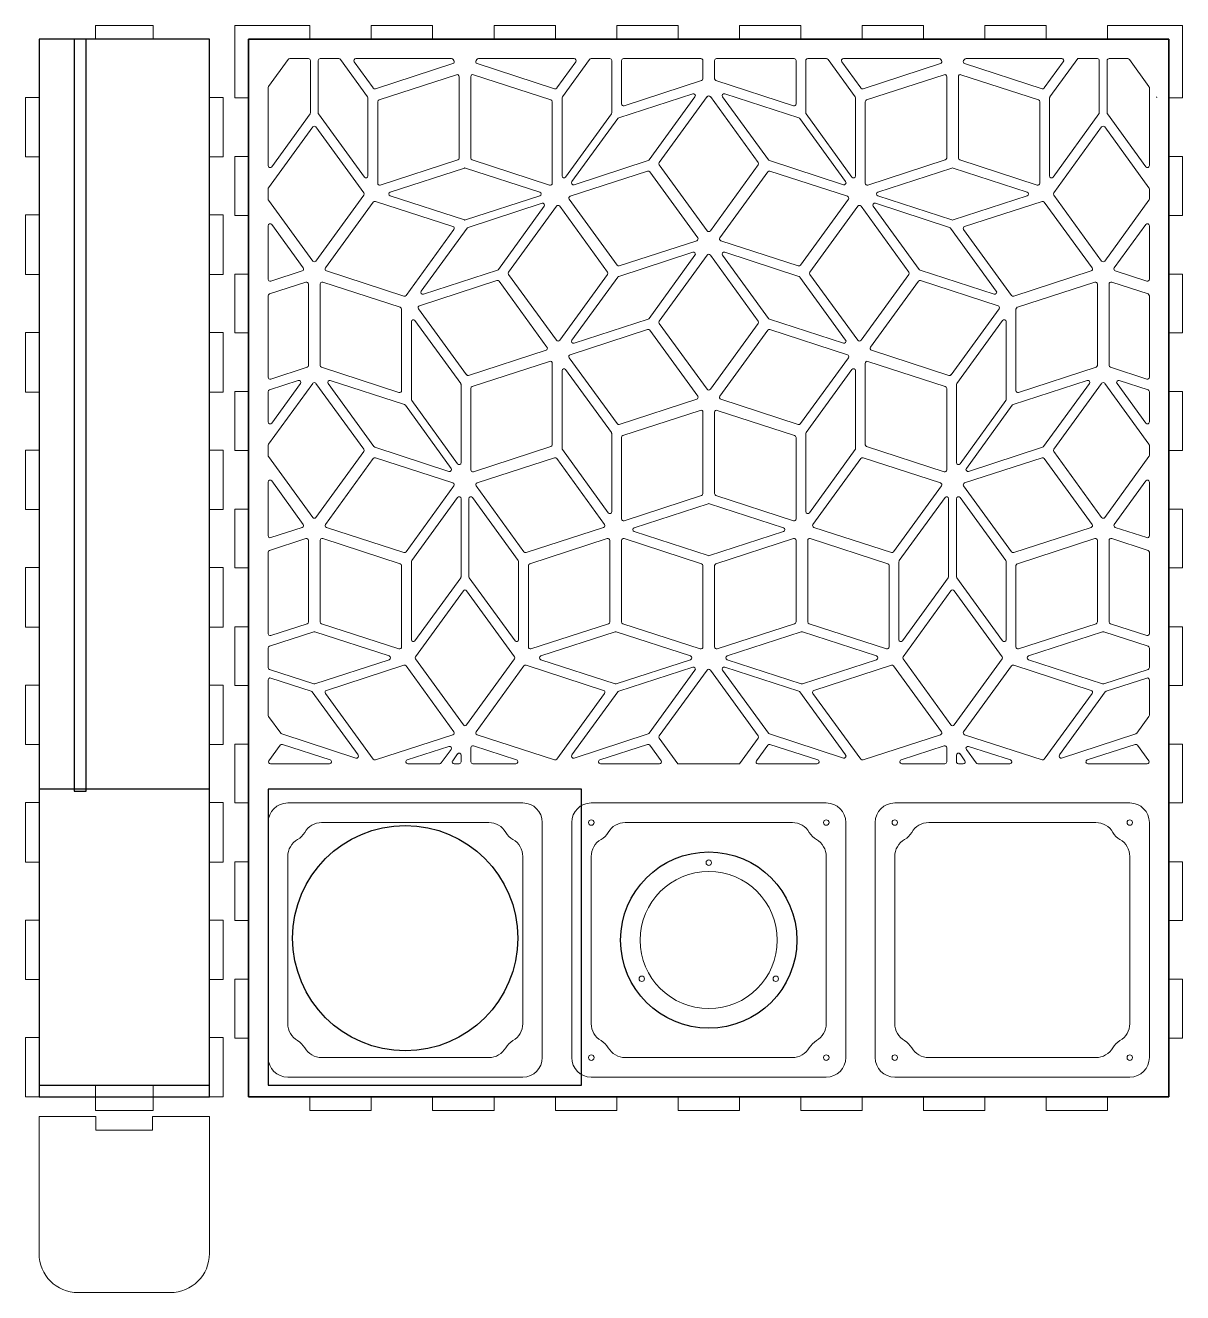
# Model space of a CAD drawing. Header units: millimetres. Extents: x -111 to 2778, y -954 to -32.
# Drawn here: x 486 to 1077, y -940 to -293 of the extents above; entities that cross this region are included whole.
import ezdxf

# ---------------------------------------------------------------- set-up
doc = ezdxf.new("R2010")
doc.units = ezdxf.units.MM
doc.layers.get('0').update_dxf_attribs({"lineweight": 25, "true_color": 0xffffff})
doc.layers.add('cut', color=1, linetype='Continuous', lineweight=20, true_color=0xff0000)
doc.layers.add('guide', color=214, linetype='Continuous', lineweight=25, true_color=0x800080)

msp = doc.modelspace()

# ---------------------------------------------------------------- linework, layer by layer
for p, q in [((580, -300), (493, -300)), ((493, -300), (493, -840)), ((580, -840), (580, -300)), ((600, -840), (600, -300)), ((1070, -300), (600, -300)), ((600, -300), (1070, -300)), ((600, -300), (600, -840)), ((1070, -840), (1070, -300)), ((1070, -300), (1070, -840)), ((493, -840), (580, -840)), ((600, -840), (1070, -840)), ((1070, -840), (600, -840))]:
    msp.add_line(p, q)
at = {"layer": 'cut'}
for p, q in [((551.2, -293), (521.8, -293)), ((521.8, -293), (521.8, -300)), ((551.2, -300), (551.2, -293)), ((593, -293), (600, -293)), ((593, -293), (593, -300)), ((600, -293), (631.33, -293)), ((631.33, -293), (631.33, -300)), ((662.67, -293), (694, -293)), ((662.67, -293), (662.67, -300)), ((694, -293), (694, -300)), ((725.33, -293), (756.67, -293)), ((725.33, -293), (725.33, -300)), ((756.67, -293), (756.67, -300)), ((788, -293), (819.33, -293)), ((788, -293), (788, -300)), ((819.33, -293), (819.33, -300)), ((850.67, -293), (882, -293)), ((850.67, -293), (850.67, -300)), ((882, -293), (882, -300)), ((913.33, -293), (944.67, -293)), ((913.33, -293), (913.33, -300)), ((944.67, -293), (944.67, -300)), ((976, -293), (1007.33, -293)), ((976, -293), (976, -300)), ((1007.33, -293), (1007.33, -300)), ((1038.67, -293), (1070, -293)), ((1038.67, -293), (1038.67, -300)), ((1070, -293), (1077, -293)), ((1077, -293), (1077, -330)), ((493, -300), (493, -329.8)), ((521.8, -300), (493, -300)), ((580, -300), (551.2, -300)), ((580, -300), (580, -329.8)), ((593, -300), (593, -330)), ((662.67, -300), (631.33, -300)), ((725.33, -300), (694, -300)), ((788, -300), (756.67, -300)), ((850.67, -300), (819.33, -300)), ((913.33, -300), (882, -300)), ((976, -300), (944.67, -300)), ((1038.67, -300), (1007.33, -300)), ((610.19, -324.22), (620.22, -310.41)), ((621.03, -310), (630.56, -310)), ((636.56, -310), (646.09, -310)), ((660.76, -329.49), (646.9, -310.41)), ((654.75, -310), (703.64, -310)), ((704.45, -310.41), (704.84, -310.96)), ((716.56, -310.41), (716.17, -310.96)), ((717.37, -310), (766.26, -310)), ((760.25, -329.49), (774.11, -310.41)), ((774.92, -310), (784.45, -310)), ((791.45, -310), (831, -310)), ((839, -310), (878.55, -310)), ((885.55, -310), (895.08, -310)), ((909.75, -329.49), (895.89, -310.41)), ((903.74, -310), (952.63, -310)), ((953.44, -310.41), (953.83, -310.96)), ((965.55, -310.41), (965.16, -310.96)), ((966.36, -310), (1015.25, -310)), ((1009.24, -329.49), (1023.4, -310)), ((1023.4, -310), (1033.44, -310)), ((1039.44, -310), (1048.97, -310)), ((1059.81, -324.22), (1049.78, -310.41)), ((631.56, -311), (631.56, -337.67)), ((635.56, -337.67), (635.56, -311)), ((653.94, -311.59), (663.67, -324.98)), ((664.79, -325.35), (704.34, -312.5)), ((756.22, -325.35), (716.67, -312.5)), ((767.07, -311.59), (757.34, -324.98)), ((785.45, -311), (785.45, -337.67)), ((790.45, -333.14), (790.45, -311)), ((832, -320.29), (832, -311)), ((838, -311), (838, -320.29)), ((879.55, -311), (879.55, -333.14)), ((884.55, -337.67), (884.55, -311)), ((902.93, -311.59), (912.66, -324.98)), ((913.78, -325.35), (953.33, -312.5)), ((1005.21, -325.35), (965.66, -312.5)), ((1016.06, -311.59), (1006.33, -324.98)), ((1034.44, -311), (1034.44, -337.67)), ((1038.44, -311), (1038.44, -337.67)), ((666.64, -331.05), (706.2, -318.2)), ((707.51, -360.74), (707.51, -319.15)), ((713.51, -360.74), (713.51, -319.15)), ((754.37, -331.05), (714.81, -318.2)), ((791.76, -334.09), (831.31, -321.24)), ((838.69, -321.24), (878.24, -334.09)), ((915.63, -331.05), (955.19, -318.2)), ((956.49, -360.74), (956.49, -319.15)), ((962.49, -360.74), (962.49, -319.15)), ((1003.36, -331.05), (963.8, -318.2)), ((493, -329.8), (486, -329.8)), ((486, -329.8), (486, -360.2)), ((580, -329.8), (587, -329.8)), ((587, -329.8), (587, -360.2)), ((610, -324.81), (610, -364.6)), ((788.99, -340.25), (826.84, -327.95)), ((804.57, -361.68), (827.95, -329.49)), ((809.75, -363.06), (834.19, -329.41)), ((860.25, -363.06), (835.81, -329.41)), ((865.43, -361.68), (842.05, -329.49)), ((881.01, -340.25), (843.16, -327.95)), ((1060, -324.81), (1060, -364.6)), ((593, -330), (600, -330)), ((600, -330), (600, -360)), ((660.95, -330.07), (660.95, -369.87)), ((665.95, -373.59), (665.95, -332)), ((755.06, -373.59), (755.06, -332)), ((760.06, -330.07), (760.06, -369.87)), ((909.94, -330.07), (909.94, -369.87)), ((914.94, -373.59), (914.94, -332)), ((1004.05, -373.59), (1004.05, -332)), ((1009.05, -330.07), (1009.05, -369.87)), ((1077, -330), (1070, -330)), ((1070, -330), (1070, -360)), ((631.37, -338.26), (611.81, -365.19)), ((659.14, -370.45), (635.75, -338.26)), ((785.26, -338.26), (761.87, -370.45)), ((765.1, -372.8), (788.49, -340.61)), ((904.9, -372.8), (881.51, -340.61)), ((908.13, -370.45), (884.74, -338.26)), ((1034.25, -338.26), (1010.86, -370.45)), ((1038.63, -338.26), (1058.19, -365.19)), ((610.19, -375.92), (632.75, -344.86)), ((658.82, -378.51), (634.37, -344.86)), ((1035.63, -344.86), (1011.18, -378.51)), ((1037.25, -344.86), (1059.81, -375.92)), ((486, -360.2), (493, -360.2)), ((493, -360.2), (493, -389.8)), ((580, -360.2), (580, -389.8)), ((587, -360.2), (580, -360.2)), ((593, -360), (593, -390)), ((600, -360), (593, -360)), ((667.26, -374.54), (706.81, -361.69)), ((753.75, -374.54), (714.2, -361.69)), ((804.07, -362.05), (766.22, -374.34)), ((865.93, -362.05), (903.78, -374.34)), ((916.25, -374.54), (955.8, -361.69)), ((1002.74, -374.54), (963.19, -361.69)), ((1070, -360), (1077, -360)), ((1077, -360), (1077, -390)), ((710.2, -365.85), (672.35, -378.15)), ((710.81, -365.85), (748.66, -378.15)), ((803.77, -367.4), (764.22, -380.25)), ((829.34, -401.41), (804.89, -367.76)), ((834.19, -397.88), (809.75, -364.24)), ((835.81, -397.88), (860.25, -364.24)), ((840.66, -401.41), (865.11, -367.76)), ((866.23, -367.4), (905.78, -380.25)), ((959.19, -365.85), (921.34, -378.15)), ((959.8, -365.85), (997.65, -378.15)), ((610, -376.51), (610, -381.69)), ((634.37, -413.33), (658.82, -379.69)), ((710.2, -392.35), (672.35, -380.05)), ((748.66, -380.05), (710.81, -392.35)), ((959.19, -392.35), (921.34, -380.05)), ((997.65, -380.05), (959.8, -392.35)), ((1011.18, -379.69), (1035.63, -413.33)), ((1060, -376.51), (1060, -381.69)), ((632.75, -413.33), (610.19, -382.28)), ((639.23, -416.86), (663.67, -383.21)), ((664.79, -382.85), (704.34, -395.7)), ((749.89, -383.85), (712.05, -396.15)), ((727.62, -417.58), (751.01, -385.39)), ((732.8, -418.96), (757.25, -385.32)), ((783.31, -418.96), (758.87, -385.32)), ((788.17, -415.43), (763.72, -381.79)), ((881.83, -415.43), (906.28, -381.79)), ((886.69, -418.96), (911.13, -385.32)), ((937.2, -418.96), (912.75, -385.32)), ((942.38, -417.58), (918.99, -385.39)), ((920.11, -383.85), (957.95, -396.15)), ((965.66, -395.7), (1005.21, -382.85)), ((1006.33, -383.21), (1030.77, -416.86)), ((1059.81, -382.28), (1037.25, -413.33)), ((493, -389.8), (486, -389.8)), ((486, -389.8), (486, -420.2)), ((580, -389.8), (587, -389.8)), ((587, -389.8), (587, -420.2)), ((593, -390), (600, -390)), ((600, -390), (600, -420)), ((1077, -390), (1070, -390)), ((1070, -390), (1070, -420)), ((610, -395.3), (610, -422.67)), ((627.9, -416.86), (611.81, -394.71)), ((680.4, -430.89), (704.84, -397.24)), ((711.55, -396.51), (688.16, -428.71)), ((958.45, -396.51), (981.84, -428.71)), ((965.16, -397.24), (989.6, -430.89)), ((1042.1, -416.86), (1058.19, -394.71)), ((1060, -395.3), (1060, -422.67)), ((828.84, -402.95), (789.28, -415.8)), ((841.16, -402.95), (880.72, -415.8)), ((826.84, -408.85), (788.99, -421.15)), ((804.57, -442.58), (827.95, -410.39)), ((809.75, -443.96), (834.19, -410.32)), ((860.25, -443.96), (835.81, -410.32)), ((865.43, -442.58), (842.05, -410.39)), ((881.01, -421.15), (843.16, -408.85)), ((486, -420.2), (493, -420.2)), ((493, -420.2), (493, -449.8)), ((580, -420.2), (580, -449.8)), ((587, -420.2), (580, -420.2)), ((593, -420), (593, -450)), ((600, -420), (593, -420)), ((627.4, -418.4), (611.31, -423.63)), ((639.73, -418.4), (679.28, -431.25)), ((727.12, -417.95), (689.28, -430.24)), ((757.25, -453.78), (732.8, -420.14)), ((758.87, -453.78), (783.31, -420.14)), ((911.13, -453.78), (886.69, -420.14)), ((912.75, -453.78), (937.2, -420.14)), ((942.88, -417.95), (980.72, -430.24)), ((990.72, -431.25), (1030.27, -418.4)), ((1042.6, -418.4), (1058.69, -423.63)), ((1070, -420), (1077, -420)), ((1077, -420), (1077, -450)), ((610.69, -430.14), (629.25, -424.1)), ((630.56, -466.64), (630.56, -425.05)), ((636.56, -466.64), (636.56, -425.05)), ((677.42, -436.96), (637.87, -424.1)), ((726.83, -423.3), (687.28, -436.15)), ((752.39, -457.31), (727.95, -423.66)), ((788.49, -421.51), (765.1, -453.71)), ((904.9, -453.71), (881.51, -421.51)), ((917.61, -457.31), (942.05, -423.66)), ((943.17, -423.3), (982.72, -436.15)), ((1032.13, -424.1), (992.58, -436.96)), ((1033.44, -425.05), (1033.44, -466.64)), ((1039.44, -425.05), (1039.44, -466.64)), ((1040.75, -424.1), (1059.31, -430.14)), ((610, -431.09), (610, -472.67)), ((1060, -431.09), (1060, -472.67)), ((678.12, -479.49), (678.12, -437.91)), ((711.22, -471.34), (686.78, -437.69)), ((958.78, -471.34), (983.22, -437.69)), ((991.88, -437.91), (991.88, -479.49)), ((683.12, -484.03), (683.12, -444.23)), ((708.31, -475.84), (684.92, -443.65)), ((804.07, -442.95), (766.22, -455.24)), ((834.19, -478.78), (809.75, -445.14)), ((835.81, -478.78), (860.25, -445.14)), ((865.93, -442.95), (903.78, -455.24)), ((961.69, -475.84), (985.08, -443.65)), ((986.88, -484.03), (986.88, -444.23)), ((493, -449.8), (486, -449.8)), ((486, -449.8), (486, -480.2)), ((580, -449.8), (587, -449.8)), ((587, -449.8), (587, -480.2)), ((593, -450), (600, -450)), ((600, -450), (600, -480)), ((803.77, -448.3), (764.22, -461.15)), ((829.34, -482.31), (804.89, -448.66)), ((840.66, -482.31), (865.11, -448.66)), ((866.23, -448.3), (905.78, -461.15)), ((1077, -450), (1070, -450)), ((1070, -450), (1070, -480)), ((751.89, -458.85), (712.34, -471.7)), ((918.11, -458.85), (957.66, -471.7)), ((753.75, -464.55), (714.2, -477.41)), ((755.06, -465.51), (755.06, -507.09)), ((788.17, -496.34), (763.72, -462.69)), ((881.83, -496.34), (906.28, -462.69)), ((914.94, -465.51), (914.94, -507.09)), ((916.25, -464.55), (955.8, -477.41)), ((611.31, -473.63), (629.87, -467.59)), ((676.81, -480.45), (637.25, -467.59)), ((760.06, -469.23), (760.06, -509.03)), ((785.26, -500.84), (761.87, -468.65)), ((884.74, -500.84), (908.13, -468.65)), ((909.94, -509.03), (909.94, -469.23)), ((1032.75, -467.59), (993.19, -480.45)), ((1040.13, -467.59), (1058.69, -473.63)), ((632.75, -475.77), (610.19, -506.82)), ((610.69, -479.08), (625.4, -474.3)), ((611.81, -496.09), (626.52, -475.84)), ((634.37, -475.77), (658.82, -509.41)), ((664, -508.04), (640.61, -475.84)), ((641.73, -474.3), (679.57, -486.6)), ((708.51, -476.43), (708.51, -516.22)), ((713.51, -478.36), (713.51, -519.95)), ((956.49, -478.36), (956.49, -519.95)), ((961.49, -476.43), (961.49, -516.22)), ((990.43, -486.6), (1028.27, -474.3)), ((1006, -508.04), (1029.39, -475.84)), ((1035.63, -475.77), (1011.18, -509.41)), ((1037.25, -475.77), (1059.81, -506.82)), ((1058.19, -496.09), (1043.48, -475.84)), ((1044.6, -474.3), (1059.31, -479.08)), ((486, -480.2), (493, -480.2)), ((493, -480.2), (493, -509.8)), ((580, -480.2), (580, -509.8)), ((587, -480.2), (580, -480.2)), ((593, -480), (593, -510)), ((600, -480), (593, -480)), ((610, -480.03), (610, -495.5)), ((706.7, -516.81), (683.31, -484.61)), ((828.84, -483.85), (789.28, -496.7)), ((841.16, -483.85), (880.72, -496.7)), ((963.3, -516.81), (986.69, -484.61)), ((1060, -480.03), (1060, -495.5)), ((1070, -480), (1077, -480)), ((1077, -480), (1077, -510)), ((680.07, -486.96), (703.46, -519.16)), ((830.69, -489.55), (791.14, -502.41)), ((832, -490.51), (832, -532.09)), ((838, -490.51), (838, -532.09)), ((839.31, -489.55), (878.86, -502.41)), ((966.54, -519.16), (989.93, -486.96)), ((785.45, -501.43), (785.45, -541.22)), ((790.45, -503.36), (790.45, -544.95)), ((879.55, -503.36), (879.55, -544.95)), ((884.55, -501.43), (884.55, -541.22)), ((493, -509.8), (486, -509.8)), ((486, -509.8), (486, -540.2)), ((580, -509.8), (587, -509.8)), ((587, -509.8), (587, -540.2)), ((593, -510), (600, -510)), ((600, -510), (600, -540)), ((610, -507.41), (610, -512.59)), ((658.82, -510.59), (634.37, -544.23)), ((664.5, -508.4), (702.34, -520.7)), ((754.37, -508.04), (714.81, -520.9)), ((760.25, -509.61), (783.64, -541.81)), ((886.36, -541.81), (909.75, -509.61)), ((915.63, -508.04), (955.19, -520.9)), ((1005.5, -508.4), (967.66, -520.7)), ((1011.18, -510.59), (1035.63, -544.23)), ((1060, -507.41), (1060, -512.59)), ((1077, -510), (1070, -510)), ((1070, -510), (1070, -540)), ((610.19, -513.18), (632.75, -544.23)), ((663.67, -514.11), (639.23, -547.76)), ((704.34, -526.6), (664.79, -513.75)), ((756.22, -513.75), (716.67, -526.6)), ((781.78, -547.76), (757.34, -514.11)), ((888.22, -547.76), (912.66, -514.11)), ((913.78, -513.75), (953.33, -526.6)), ((965.66, -526.6), (1005.21, -513.75)), ((1006.33, -514.11), (1030.77, -547.76)), ((1059.81, -513.18), (1037.25, -544.23)), ((610, -526.2), (610, -553.58)), ((611.81, -525.61), (627.9, -547.76)), ((704.84, -528.14), (680.4, -561.79)), ((740.61, -561.79), (716.17, -528.14)), ((929.39, -561.79), (953.83, -528.14)), ((965.16, -528.14), (989.6, -561.79)), ((1058.19, -525.61), (1042.1, -547.76)), ((1060, -526.2), (1060, -553.58)), ((683.31, -566.29), (706.7, -534.1)), ((708.51, -534.68), (708.51, -574.48)), ((712.51, -534.68), (712.51, -574.48)), ((737.7, -566.29), (714.31, -534.1)), ((831.31, -533.04), (791.76, -545.9)), ((838.69, -533.04), (878.24, -545.9)), ((932.3, -566.29), (955.69, -534.1)), ((957.49, -534.68), (957.49, -574.48)), ((961.49, -574.48), (961.49, -534.68)), ((986.69, -566.29), (963.3, -534.1)), ((486, -540.2), (493, -540.2)), ((493, -540.2), (493, -569.8)), ((580, -540.2), (580, -569.8)), ((587, -540.2), (580, -540.2)), ((593, -540), (593, -570)), ((600, -540), (593, -540)), ((834.69, -537.2), (796.85, -549.5)), ((835.31, -537.2), (873.15, -549.5)), ((1070, -540), (1077, -540)), ((1077, -540), (1077, -570)), ((611.31, -554.53), (627.4, -549.3)), ((679.28, -562.15), (639.73, -549.3)), ((781.28, -549.3), (741.73, -562.15)), ((888.72, -549.3), (928.27, -562.15)), ((990.72, -562.15), (1030.27, -549.3)), ((1058.69, -554.53), (1042.6, -549.3)), ((610.69, -561.04), (629.25, -555.01)), ((630.56, -597.54), (630.56, -555.96)), ((636.56, -597.54), (636.56, -555.96)), ((677.42, -567.86), (637.87, -555.01)), ((783.14, -555.01), (743.59, -567.86)), ((784.45, -555.96), (784.45, -597.54)), ((790.45, -555.96), (790.45, -597.54)), ((791.76, -555.01), (831.31, -567.86)), ((796.85, -551.4), (834.69, -563.7)), ((835.31, -563.7), (873.15, -551.4)), ((878.24, -555.01), (838.69, -567.86)), ((879.55, -555.96), (879.55, -597.54)), ((885.55, -555.96), (885.55, -597.54)), ((886.86, -555.01), (926.41, -567.86)), ((992.58, -567.86), (1032.13, -555.01)), ((1033.44, -597.54), (1033.44, -555.96)), ((1039.44, -597.54), (1039.44, -555.96)), ((1059.31, -561.04), (1040.75, -555.01)), ((610, -561.99), (610, -603.58)), ((1060, -561.99), (1060, -603.58)), ((678.12, -610.4), (678.12, -568.81)), ((683.12, -566.88), (683.12, -606.67)), ((737.89, -566.88), (737.89, -606.67)), ((742.89, -568.81), (742.89, -610.4)), ((832, -568.81), (832, -610.4)), ((838, -568.81), (838, -610.4)), ((927.11, -568.81), (927.11, -610.4)), ((932.11, -566.88), (932.11, -606.67)), ((986.88, -566.88), (986.88, -606.67)), ((991.88, -610.4), (991.88, -568.81)), ((493, -569.8), (486, -569.8)), ((486, -569.8), (486, -600.2)), ((580, -569.8), (587, -569.8)), ((587, -569.8), (587, -600.2)), ((593, -570), (600, -570)), ((600, -570), (600, -600)), ((708.31, -575.06), (684.92, -607.26)), ((712.7, -575.06), (736.09, -607.26)), ((957.3, -575.06), (933.91, -607.26)), ((985.08, -607.26), (961.69, -575.06)), ((1077, -570), (1070, -570)), ((1070, -570), (1070, -600)), ((685.25, -615.31), (709.7, -581.67)), ((735.76, -615.31), (711.31, -581.67)), ((958.69, -581.67), (934.24, -615.31)), ((960.3, -581.67), (984.75, -615.31)), ((486, -600.2), (493, -600.2)), ((493, -600.2), (493, -629.8)), ((580, -600.2), (580, -629.8)), ((587, -600.2), (580, -600.2)), ((593, -600), (593, -630)), ((600, -600), (593, -600)), ((611.31, -604.53), (629.87, -598.5)), ((676.81, -611.35), (637.25, -598.5)), ((783.76, -598.5), (744.2, -611.35)), ((791.14, -598.5), (830.69, -611.35)), ((878.86, -598.5), (839.31, -611.35)), ((886.24, -598.5), (925.8, -611.35)), ((993.19, -611.35), (1032.75, -598.5)), ((1058.69, -604.53), (1040.13, -598.5)), ((1070, -600), (1077, -600)), ((1077, -600), (1077, -630)), ((633.25, -602.65), (610.69, -609.99)), ((633.87, -602.65), (671.72, -614.95)), ((787.14, -602.65), (749.29, -614.95)), ((787.76, -602.65), (825.6, -614.95)), ((882.24, -602.65), (844.4, -614.95)), ((882.86, -602.65), (920.71, -614.95)), ((1036.13, -602.65), (998.28, -614.95)), ((1036.75, -602.65), (1059.31, -609.99)), ((610, -610.94), (610, -620.87)), ((1060, -620.87), (1060, -610.94)), ((671.72, -616.85), (633.87, -629.15)), ((679.28, -619.65), (639.73, -632.5)), ((704.84, -653.66), (680.4, -620.02)), ((709.7, -650.14), (685.25, -616.49)), ((711.31, -650.14), (735.76, -616.49)), ((740.61, -620.02), (716.17, -653.66)), ((781.28, -632.5), (741.73, -619.65)), ((787.14, -629.15), (749.29, -616.85)), ((825.6, -616.85), (787.76, -629.15)), ((788.99, -632.95), (826.84, -620.66)), ((843.16, -620.66), (881.01, -632.95)), ((844.4, -616.85), (882.24, -629.15)), ((882.86, -629.15), (920.71, -616.85)), ((928.27, -619.65), (888.72, -632.5)), ((953.83, -653.66), (929.39, -620.02)), ((934.24, -616.49), (958.69, -650.14)), ((984.75, -616.49), (960.3, -650.14)), ((989.6, -620.02), (965.16, -653.66)), ((1030.27, -632.5), (990.72, -619.65)), ((1036.13, -629.15), (998.28, -616.85)), ((610, -627.18), (610, -645.19)), ((633.25, -629.15), (610.69, -621.82)), ((611.31, -626.22), (632.02, -632.95)), ((804.57, -654.39), (827.95, -622.2)), ((834.19, -622.12), (809.75, -655.76)), ((835.81, -622.12), (860.25, -655.76)), ((865.43, -654.39), (842.05, -622.2)), ((1059.31, -621.82), (1036.75, -629.15)), ((1058.69, -626.22), (1037.98, -632.95)), ((1060, -627.18), (1060, -645.19)), ((493, -629.8), (486, -629.8)), ((486, -629.8), (486, -660.2)), ((580, -629.8), (587, -629.8)), ((587, -629.8), (587, -660.2)), ((593, -630), (600, -630)), ((600, -630), (600, -660)), ((632.52, -633.32), (655.91, -665.51)), ((632.52, -633.32), (655.91, -665.51)), ((663.67, -667.69), (639.23, -634.04)), ((781.78, -634.04), (757.34, -667.69)), ((765.1, -665.51), (788.49, -633.32)), ((881.51, -633.32), (904.9, -665.51)), ((912.66, -667.69), (888.22, -634.04)), ((1030.77, -634.04), (1006.33, -667.69)), ((1037.48, -633.32), (1014.09, -665.51)), ((1077, -630), (1070, -630)), ((1070, -630), (1070, -660)), ((616.44, -654.39), (610.19, -645.78)), ((1053.56, -654.39), (1059.81, -645.78)), ((616.94, -654.75), (654.79, -667.05)), ((616.94, -654.75), (654.79, -667.05)), ((704.34, -655.2), (664.79, -668.05)), ((756.22, -668.05), (716.67, -655.2)), ((804.07, -654.75), (766.22, -667.05)), ((809.75, -656.94), (819.23, -670)), ((860.25, -656.94), (850.77, -670)), ((865.93, -654.75), (903.78, -667.05)), ((953.33, -655.2), (913.78, -668.05)), ((1005.21, -668.05), (965.66, -655.2)), ((1053.06, -654.75), (1015.21, -667.05)), ((486, -660.2), (493, -660.2)), ((493, -660.2), (493, -689.8)), ((580, -660.2), (580, -689.8)), ((587, -660.2), (580, -660.2)), ((593, -660), (593, -690)), ((600, -660), (593, -660)), ((616.12, -660.47), (610.35, -668.41)), ((641.69, -668.05), (617.24, -660.1)), ((680.98, -668.05), (702.34, -661.11)), ((698.42, -669.59), (703.46, -662.65)), ((704.22, -668.41), (706.7, -665)), ((708.51, -669), (708.51, -665.59)), ((713.51, -669), (713.51, -661.86)), ((736.79, -668.05), (714.81, -660.91)), ((779.32, -668.05), (803.77, -660.1)), ((804.89, -660.47), (810.66, -668.41)), ((865.11, -660.47), (859.34, -668.41)), ((890.68, -668.05), (866.23, -660.1)), ((955.19, -660.91), (933.21, -668.05)), ((956.49, -661.86), (956.49, -669)), ((961.49, -669), (961.49, -665.59)), ((965.78, -668.41), (963.3, -665)), ((971.58, -669.59), (966.54, -662.65)), ((989.02, -668.05), (967.66, -661.11)), ((1028.31, -668.05), (1052.76, -660.1)), ((1053.88, -660.47), (1059.65, -668.41)), ((1070, -660), (1077, -660)), ((1077, -660), (1077, -690)), ((641.38, -670), (611.15, -670)), ((681.29, -670), (697.61, -670)), ((705.02, -670), (707.51, -670)), ((736.49, -670), (714.51, -670)), ((809.86, -670), (779.63, -670)), ((819.23, -670), (850.77, -670)), ((890.37, -670), (860.14, -670)), ((955.49, -670), (933.51, -670)), ((962.49, -670), (964.98, -670)), ((972.39, -670), (988.71, -670)), ((1028.62, -670), (1058.85, -670)), ((493, -689.8), (486, -689.8)), ((486, -689.8), (486, -720.2)), ((580, -689.8), (587, -689.8)), ((587, -689.8), (587, -720.2)), ((593, -690), (600, -690)), ((600, -690), (600, -720)), ((740, -690), (620, -690)), ((775, -690), (895, -690)), ((930, -690), (1050, -690)), ((1077, -690), (1070, -690)), ((1070, -690), (1070, -720)), ((610, -700), (610, -820)), ((722.68, -700), (637.32, -700)), ((750, -820), (750, -700)), ((765, -820), (765, -700)), ((792.32, -700), (877.68, -700)), ((905, -700), (905, -820)), ((920, -820), (920, -700)), ((947.32, -700), (1032.68, -700)), ((1060, -700), (1060, -820)), ((620, -717.32), (620, -802.68)), ((740, -802.68), (740, -717.32)), ((775, -802.68), (775, -717.32)), ((895, -717.32), (895, -802.68)), ((930, -802.68), (930, -717.32)), ((1050, -717.32), (1050, -802.68)), ((486, -720.2), (493, -720.2)), ((493, -720.2), (493, -749.8)), ((580, -720.2), (580, -749.8)), ((587, -720.2), (580, -720.2)), ((593, -720), (593, -750)), ((600, -720), (593, -720)), ((1070, -720), (1077, -720)), ((1077, -720), (1077, -750)), ((493, -749.8), (486, -749.8)), ((486, -749.8), (486, -780.2)), ((580, -749.8), (587, -749.8)), ((587, -749.8), (587, -780.2)), ((593, -750), (600, -750)), ((600, -750), (600, -780)), ((1077, -750), (1070, -750)), ((1070, -750), (1070, -780)), ((486, -780.2), (493, -780.2)), ((493, -780.2), (493, -809.8)), ((580, -780.2), (580, -809.8)), ((587, -780.2), (580, -780.2)), ((593, -780), (593, -810)), ((600, -780), (593, -780)), ((1070, -780), (1077, -780)), ((1077, -780), (1077, -810)), ((493, -809.8), (486, -809.8)), ((486, -809.8), (486, -840)), ((580, -809.8), (587, -809.8)), ((587, -809.8), (587, -840)), ((593, -810), (600, -810)), ((600, -810), (600, -840)), ((1077, -810), (1070, -810)), ((1070, -810), (1070, -840)), ((637.32, -820), (722.68, -820)), ((877.68, -820), (792.32, -820)), ((1032.68, -820), (947.32, -820)), ((521.8, -834), (493.2, -834)), ((493.2, -834), (493.2, -840)), ((521.8, -847), (521.8, -834)), ((579.8, -834), (551.2, -834)), ((551.2, -834), (551.2, -847)), ((579.8, -834), (579.8, -840)), ((620, -830), (740, -830)), ((895, -830), (775, -830)), ((1050, -830), (930, -830)), ((486, -840), (493.2, -840)), ((587, -840), (579.8, -840)), ((600, -840), (631.33, -840)), ((631.33, -840), (631.33, -847)), ((662.67, -840), (694, -840)), ((662.67, -840), (662.67, -847)), ((694, -840), (694, -847)), ((725.33, -840), (756.67, -840)), ((725.33, -840), (725.33, -847)), ((756.67, -840), (756.67, -847)), ((788, -840), (819.33, -840)), ((788, -840), (788, -847)), ((819.33, -840), (819.33, -847)), ((850.67, -840), (882, -840)), ((850.67, -840), (850.67, -847)), ((882, -840), (882, -847)), ((913.33, -840), (944.67, -840)), ((913.33, -840), (913.33, -847)), ((944.67, -840), (944.67, -847)), ((976, -840), (1007.33, -840)), ((976, -840), (976, -847)), ((1007.33, -840), (1007.33, -847)), ((1038.67, -840), (1070, -840)), ((1038.67, -840), (1038.67, -847)), ((551.2, -847), (521.8, -847)), ((662.67, -847), (631.33, -847)), ((725.33, -847), (694, -847)), ((788, -847), (756.67, -847)), ((850.67, -847), (819.33, -847)), ((913.33, -847), (882, -847)), ((976, -847), (944.67, -847)), ((1038.67, -847), (1007.33, -847)), ((522, -850), (493, -850)), ((493, -850), (493, -920)), ((522, -857), (522, -850)), ((580, -850), (551, -850)), ((551, -850), (551, -857)), ((580, -920), (580, -850)), ((551, -857), (522, -857)), ((513, -940), (560, -940))]:
    msp.add_line(p, q, dxfattribs=at)
for centre, radius in [((775, -700), 1.4), ((895, -700), 1.4), ((930, -700), 1.4), ((1050, -700), 1.4), ((835, -720.5), 1.4), ((835, -760), 35), ((800.79, -779.75), 1.4), ((869.21, -779.75), 1.4), ((775, -820), 1.4), ((895, -820), 1.4), ((930, -820), 1.4), ((1050, -820), 1.4)]:
    msp.add_circle(centre, radius, dxfattribs=at)
for centre, radius, start, end in [((621.03, -311), 1, 90, 144), ((630.56, -311), 1, 360, 90), ((636.56, -311), 1, 90, 180), ((646.09, -311), 1, 36, 90), ((654.75, -311), 1, 90, 216), ((703.64, -311), 1, 36, 90), ((717.37, -311), 1, 90, 144), ((766.26, -311), 1, 324, 90), ((774.92, -311), 1, 90, 144), ((784.45, -311), 1, 0, 90), ((791.45, -311), 1, 90, 180), ((831, -311), 1, 0, 90), ((839, -311), 1, 90, 180), ((878.55, -311), 1, 0, 90), ((885.55, -311), 1, 90, 180), ((895.08, -311), 1, 36, 90), ((903.74, -311), 1, 90, 216), ((952.63, -311), 1, 36, 90), ((966.36, -311), 1, 90, 144), ((1015.25, -311), 1, 324, 90), ((1033.44, -311), 1, 0, 90), ((1039.44, -311), 1, 90, 180), ((1048.97, -311), 1, 36, 90), ((704.03, -311.54), 1, 288, 36), ((716.98, -311.54), 1, 144, 252), ((953.02, -311.54), 1, 288, 36), ((965.97, -311.54), 1, 144, 252), ((706.51, -319.15), 1, 0, 108), ((714.51, -319.15), 1, 72, 180), ((831, -320.29), 1, 288, 0), ((839, -320.29), 1, 180, 252), ((955.49, -319.15), 1, 360, 108), ((963.49, -319.15), 1, 72, 180), ((611, -324.81), 1, 144, 180), ((659.95, -330.07), 1, 0, 36), ((664.48, -324.4), 1, 216, 288), ((756.53, -324.4), 1, 252, 324), ((761.06, -330.07), 1, 144, 180), ((827.15, -328.9), 1, 324, 108), ((835, -330), 1, 36, 144), ((842.85, -328.9), 1, 72, 216), ((908.94, -330.07), 1, 0, 36), ((913.47, -324.4), 1, 216, 288), ((1005.52, -324.4), 1, 252, 324), ((1010.05, -330.07), 1, 144, 180), ((1059, -324.81), 1, 0, 36), ((1062.83, -330.07), 1, 0, 36), ((666.95, -332), 1, 108, 180), ((754.06, -332), 1, 0, 72), ((791.45, -333.14), 1, 180, 288), ((878.55, -333.14), 1, 252, 0), ((915.94, -332), 1, 108, 180), ((1003.05, -332), 1, 0, 72), ((630.56, -337.67), 1, 324, 0), ((636.56, -337.67), 1, 180, 216), ((784.45, -337.67), 1, 324, 0), ((789.3, -341.2), 1, 108, 144), ((880.7, -341.2), 1, 36, 72), ((885.55, -337.67), 1, 180, 216), ((1033.44, -337.67), 1, 324, 0), ((1039.44, -337.67), 1, 180, 216), ((633.56, -345.45), 1, 36, 144), ((1036.44, -345.45), 1, 36, 144), ((706.51, -360.74), 1, 288, 0), ((714.51, -360.74), 1, 180, 252), ((803.76, -361.1), 1, 288, 324), ((866.24, -361.1), 1, 216, 252), ((955.49, -360.74), 1, 288, 360), ((963.49, -360.74), 1, 180, 252), ((611, -364.6), 1, 180, 324), ((710.51, -366.8), 1, 72, 108), ((804.08, -368.35), 1, 36, 108), ((810.56, -363.65), 1, 144, 216), ((859.44, -363.65), 1, 324, 36), ((865.92, -368.35), 1, 72, 144), ((959.49, -366.8), 1, 72, 108), ((1059, -364.6), 1, 216, 0), ((659.95, -369.87), 1, 216, 0), ((666.95, -373.59), 1, 180, 288), ((754.06, -373.59), 1, 252, 0), ((761.06, -369.87), 1, 180, 324), ((765.91, -373.39), 1, 144, 288), ((904.09, -373.39), 1, 252, 36), ((908.94, -369.87), 1, 216, 0), ((915.94, -373.59), 1, 180, 288), ((1003.05, -373.59), 1, 252, 0), ((1010.05, -369.87), 1, 180, 324), ((611, -376.51), 1, 144, 180), ((611, -381.69), 1, 180, 216), ((658.01, -379.1), 1, 324, 36), ((672.66, -379.1), 1, 108, 252), ((748.35, -379.1), 1, 288, 72), ((764.53, -381.2), 1, 108, 216), ((905.47, -381.2), 1, 324, 72), ((921.65, -379.1), 1, 108, 252), ((997.34, -379.1), 1, 288, 72), ((1011.99, -379.1), 1, 144, 216), ((1059, -376.51), 1, 0, 36), ((1059, -381.69), 1, 324, 0), ((664.48, -383.8), 1, 72, 144), ((750.2, -384.8), 1, 324, 108), ((758.06, -385.9), 1, 36, 144), ((911.94, -385.9), 1, 36, 144), ((919.8, -384.8), 1, 72, 216), ((1005.52, -383.8), 1, 36, 108), ((611, -395.3), 1, 36, 180), ((710.51, -391.39), 1, 252, 288), ((959.49, -391.39), 1, 252, 288), ((1059, -395.3), 1, 0, 144), ((704.03, -396.65), 1, 324, 72), ((712.36, -397.1), 1, 108, 144), ((835, -397.29), 1, 216, 324), ((957.64, -397.1), 1, 36, 72), ((965.97, -396.65), 1, 108, 216), ((828.53, -402), 1, 288, 36), ((841.47, -402), 1, 144, 252), ((633.56, -412.74), 1, 216, 324), ((827.15, -409.8), 1, 324, 108), ((835, -410.9), 1, 36, 144), ((842.85, -409.8), 1, 72, 216), ((1036.44, -412.74), 1, 216, 324), ((627.09, -417.45), 1, 288, 36), ((640.04, -417.45), 1, 144, 252), ((726.81, -417), 1, 288, 324), ((733.61, -419.55), 1, 144, 216), ((782.5, -419.55), 1, 324, 36), ((788.98, -414.85), 1, 216, 288), ((881.02, -414.85), 1, 252, 324), ((887.5, -419.55), 1, 144, 216), ((936.39, -419.55), 1, 324, 36), ((943.19, -417), 1, 216, 252), ((1029.96, -417.45), 1, 288, 36), ((1042.91, -417.45), 1, 144, 252), ((611, -422.67), 1, 180, 288), ((629.56, -425.05), 1, 0, 108), ((637.56, -425.05), 1, 72, 180), ((727.14, -424.25), 1, 36, 108), ((789.3, -422.1), 1, 108, 144), ((880.7, -422.1), 1, 36, 72), ((942.86, -424.25), 1, 72, 144), ((1032.44, -425.05), 1, 0, 108), ((1040.44, -425.05), 1, 72, 180), ((1059, -422.67), 1, 252, 0), ((611, -431.09), 1, 108, 180), ((679.59, -430.3), 1, 252, 324), ((688.97, -429.29), 1, 144, 288), ((981.03, -429.29), 1, 252, 36), ((990.41, -430.3), 1, 216, 288), ((1059, -431.09), 1, 0, 72), ((677.12, -437.91), 1, 0, 72), ((687.59, -437.1), 1, 108, 216), ((982.41, -437.1), 1, 324, 72), ((992.88, -437.91), 1, 108, 180), ((684.12, -444.23), 1, 36, 180), ((803.76, -442), 1, 288, 324), ((810.56, -444.55), 1, 144, 216), ((810.56, -444.55), 1, 144, 216), ((859.44, -444.55), 1, 324, 36), ((859.44, -444.55), 1, 324, 36), ((866.24, -442), 1, 216, 252), ((985.88, -444.23), 1, 0, 144), ((804.08, -449.25), 1, 36, 108), ((804.08, -449.25), 1, 36, 108), ((865.92, -449.25), 1, 72, 144), ((865.92, -449.25), 1, 72, 144), ((751.59, -457.9), 1, 288, 36), ((758.06, -453.19), 1, 216, 324), ((765.91, -454.29), 1, 144, 288), ((904.09, -454.29), 1, 252, 36), ((911.94, -453.19), 1, 216, 324), ((918.41, -457.9), 1, 144, 252), ((754.06, -465.51), 1, 0, 108), ((764.53, -462.1), 1, 108, 216), ((764.53, -462.1), 1, 108, 216), ((905.47, -462.1), 1, 324, 72), ((905.47, -462.1), 1, 324, 72), ((915.94, -465.51), 1, 72, 180), ((629.56, -466.64), 1, 288, 0), ((637.56, -466.64), 1, 180, 252), ((712.03, -470.75), 1, 216, 288), ((761.06, -469.23), 1, 36, 180), ((908.94, -469.23), 1, 0, 144), ((957.97, -470.75), 1, 252, 324), ((1032.44, -466.64), 1, 288, 0), ((1040.44, -466.64), 1, 180, 252), ((611, -472.67), 1, 180, 288), ((625.71, -475.26), 1, 324, 108), ((633.56, -476.35), 1, 36, 144), ((641.42, -475.26), 1, 72, 216), ((707.51, -476.43), 1, 0, 36), ((714.51, -478.36), 1, 108, 180), ((955.49, -478.36), 1, 0, 72), ((962.49, -476.43), 1, 144, 180), ((1028.58, -475.26), 1, 324, 108), ((1036.44, -476.35), 1, 36, 144), ((1044.29, -475.26), 1, 72, 216), ((1059, -472.67), 1, 252, 0), ((611, -480.03), 1, 108, 180), ((677.12, -479.49), 1, 252, 0), ((684.12, -484.03), 1, 180, 216), ((828.53, -482.9), 1, 288, 36), ((835, -478.19), 1, 216, 324), ((841.47, -482.9), 1, 144, 252), ((985.88, -484.03), 1, 324, 0), ((992.88, -479.49), 1, 180, 288), ((1059, -480.03), 1, 0, 72), ((679.26, -487.55), 1, 36, 72), ((831, -490.51), 1, 0, 108), ((839, -490.51), 1, 72, 180), ((990.74, -487.55), 1, 108, 144), ((611, -495.5), 1, 180, 324), ((788.98, -495.75), 1, 216, 288), ((788.98, -495.75), 1, 216, 288), ((788.98, -495.75), 1, 216, 288), ((881.02, -495.75), 1, 252, 324), ((881.02, -495.75), 1, 252, 324), ((881.02, -495.75), 1, 252, 324), ((1059, -495.5), 1, 216, 0), ((784.45, -501.43), 1, 0, 36), ((791.45, -503.36), 1, 108, 180), ((791.45, -503.36), 1, 108, 180), ((791.45, -503.36), 1, 108, 180), ((878.55, -503.36), 1, 0, 72), ((878.55, -503.36), 1, 0, 72), ((878.55, -503.36), 1, 0, 72), ((885.55, -501.43), 1, 144, 180), ((611, -507.41), 1, 144, 180), ((658.01, -510), 1, 324, 36), ((664.81, -507.45), 1, 216, 252), ((754.06, -507.09), 1, 288, 0), ((761.06, -509.03), 1, 180, 216), ((908.94, -509.03), 1, 324, 0), ((915.94, -507.09), 1, 180, 252), ((1005.19, -507.45), 1, 288, 324), ((1011.99, -510), 1, 144, 216), ((1059, -507.41), 1, 360, 36), ((611, -512.59), 1, 180, 216), ((664.48, -514.7), 1, 72, 144), ((707.51, -516.22), 1, 216, 0), ((756.53, -514.7), 1, 36, 108), ((913.47, -514.7), 1, 72, 144), ((962.49, -516.22), 1, 180, 324), ((1005.52, -514.7), 1, 36, 108), ((1059, -512.59), 1, 324, 0), ((702.65, -519.74), 1, 252, 36), ((714.51, -519.95), 1, 180, 288), ((955.49, -519.95), 1, 252, 0), ((967.35, -519.74), 1, 144, 288), ((611, -526.2), 1, 36, 180), ((704.03, -527.55), 1, 324, 72), ((716.98, -527.55), 1, 108, 216), ((953.02, -527.55), 1, 324, 72), ((965.97, -527.55), 1, 108, 216), ((1059, -526.2), 1, 0, 144), ((707.51, -534.68), 1, 0, 144), ((713.51, -534.68), 1, 36, 180), ((831, -532.09), 1, 288, 0), ((831, -532.09), 1, 288, 0), ((831, -532.09), 1, 288, 0), ((839, -532.09), 1, 180, 252), ((839, -532.09), 1, 180, 252), ((839, -532.09), 1, 180, 252), ((956.49, -534.68), 1, 0, 144), ((962.49, -534.68), 1, 36, 180), ((784.45, -541.22), 1, 216, 0), ((835, -538.15), 1, 72, 108), ((885.55, -541.22), 1, 180, 324), ((627.09, -548.35), 1, 288, 36), ((633.56, -543.65), 1, 216, 324), ((640.04, -548.35), 1, 144, 252), ((780.98, -548.35), 1, 288, 36), ((791.45, -544.95), 1, 180, 288), ((791.45, -544.95), 1, 180, 288), ((797.16, -550.45), 1, 108, 252), ((872.84, -550.45), 1, 288, 72), ((878.55, -544.95), 1, 252, 0), ((878.55, -544.95), 1, 252, 0), ((889.02, -548.35), 1, 144, 252), ((1029.96, -548.35), 1, 288, 36), ((1036.44, -543.65), 1, 216, 324), ((1042.91, -548.35), 1, 144, 252), ((611, -553.58), 1, 180, 288), ((629.56, -555.96), 1, 0, 108), ((637.56, -555.96), 1, 72, 180), ((783.45, -555.96), 1, 0, 108), ((791.45, -555.96), 1, 72, 180), ((878.55, -555.96), 1, 0, 108), ((886.55, -555.96), 1, 72, 180), ((1032.44, -555.96), 1, 0, 108), ((1040.44, -555.96), 1, 72, 180), ((1059, -553.58), 1, 252, 0), ((611, -561.99), 1, 108, 180), ((679.59, -561.2), 1, 252, 324), ((741.42, -561.2), 1, 216, 288), ((928.58, -561.2), 1, 252, 324), ((990.41, -561.2), 1, 216, 288), ((1059, -561.99), 1, 0, 72), ((677.12, -568.81), 1, 0, 72), ((684.12, -566.88), 1, 144, 180), ((736.89, -566.88), 1, 0, 36), ((743.89, -568.81), 1, 108, 180), ((831, -568.81), 1, 0, 72), ((835, -562.75), 1, 252, 288), ((839, -568.81), 1, 108, 180), ((926.11, -568.81), 1, 0, 72), ((933.11, -566.88), 1, 144, 180), ((985.88, -566.88), 1, 0, 36), ((992.88, -568.81), 1, 108, 180), ((707.51, -574.48), 1, 324, 0), ((713.51, -574.48), 1, 180, 216), ((956.49, -574.48), 1, 324, 0), ((962.49, -574.48), 1, 180, 216), ((710.51, -582.26), 1, 36, 144), ((959.49, -582.26), 1, 36, 144), ((629.56, -597.54), 1, 288, 0), ((637.56, -597.54), 1, 180, 252), ((783.45, -597.54), 1, 288, 0), ((791.45, -597.54), 1, 180, 252), ((878.55, -597.54), 1, 288, 0), ((886.55, -597.54), 1, 180, 252), ((1032.44, -597.54), 1, 288, 0), ((1040.44, -597.54), 1, 180, 252), ((611, -603.58), 1, 180, 288), ((633.56, -603.61), 1, 72, 108), ((684.12, -606.67), 1, 180, 324), ((736.89, -606.67), 1, 216, 0), ((787.45, -603.61), 1, 72, 108), ((882.55, -603.61), 1, 72, 108), ((933.11, -606.67), 1, 180, 324), ((985.88, -606.67), 1, 216, 0), ((1036.44, -603.61), 1, 72, 108), ((1059, -603.58), 1, 252, 0), ((611, -610.94), 1, 108, 180), ((677.12, -610.4), 1, 252, 0), ((743.89, -610.4), 1, 180, 288), ((831, -610.4), 1, 252, 0), ((839, -610.4), 1, 180, 288), ((926.11, -610.4), 1, 252, 0), ((992.88, -610.4), 1, 180, 288), ((1059, -610.94), 1, 0, 72), ((611, -620.87), 1, 180, 252), ((671.41, -615.9), 1, 288, 72), ((679.59, -620.6), 1, 36, 108), ((686.06, -615.9), 1, 144, 216), ((734.95, -615.9), 1, 324, 36), ((741.42, -620.6), 1, 72, 144), ((749.6, -615.9), 1, 108, 252), ((825.29, -615.9), 1, 288, 72), ((827.15, -621.61), 1, 324, 108), ((842.85, -621.61), 1, 72, 216), ((844.71, -615.9), 1, 108, 252), ((920.4, -615.9), 1, 288, 72), ((928.58, -620.6), 1, 36, 108), ((935.05, -615.9), 1, 144, 216), ((983.94, -615.9), 1, 324, 36), ((990.41, -620.6), 1, 72, 144), ((998.59, -615.9), 1, 108, 252), ((1059, -620.87), 1, 288, 0), ((611, -627.18), 1, 72, 180), ((835, -622.71), 1, 36, 144), ((1059, -627.18), 1, 0, 108), ((631.71, -633.9), 1, 36, 72), ((631.71, -633.9), 1, 36, 72), ((633.56, -628.2), 1, 252, 288), ((640.04, -633.46), 1, 108, 216), ((780.98, -633.46), 1, 324, 72), ((787.45, -628.2), 1, 252, 288), ((789.3, -633.9), 1, 108, 144), ((880.7, -633.9), 1, 36, 72), ((882.55, -628.2), 1, 252, 288), ((889.02, -633.46), 1, 108, 216), ((1029.96, -633.46), 1, 324, 72), ((1036.44, -628.2), 1, 252, 288), ((1038.29, -633.9), 1, 108, 144), ((611, -645.19), 1, 180, 216), ((1059, -645.19), 1, 324, 0), ((710.51, -649.55), 1, 216, 324), ((959.49, -649.55), 1, 216, 324), ((617.25, -653.8), 1, 216, 252), ((617.25, -653.8), 1, 216, 252), ((704.03, -654.25), 1, 288, 36), ((716.98, -654.25), 1, 144, 252), ((803.76, -653.8), 1, 288, 324), ((810.56, -656.35), 1, 144, 216), ((859.44, -656.35), 1, 324, 36), ((866.24, -653.8), 1, 216, 252), ((953.02, -654.25), 1, 288, 36), ((965.97, -654.25), 1, 144, 252), ((1052.75, -653.8), 1, 288, 324), ((616.93, -661.05), 1, 72, 144), ((655.1, -666.1), 1, 252, 36), ((655.1, -666.1), 1, 252, 36), ((702.65, -662.06), 1, 324, 108), ((707.51, -665.59), 1, 0, 144), ((714.51, -661.86), 1, 72, 180), ((765.91, -666.1), 1, 144, 288), ((804.08, -661.05), 1, 36, 108), ((865.92, -661.05), 1, 72, 144), ((904.09, -666.1), 1, 252, 36), ((955.49, -661.86), 1, 0, 108), ((962.49, -665.59), 1, 36, 180), ((967.35, -662.06), 1, 72, 216), ((1014.9, -666.1), 1, 144, 288), ((1053.07, -661.05), 1, 36, 108), ((611.15, -669), 1, 144, 270), ((641.38, -669), 1, 270, 72), ((664.48, -667.1), 1, 216, 288), ((681.29, -669), 1, 108, 270), ((697.61, -669), 1, 270, 324), ((705.02, -669), 1, 144, 270), ((707.51, -669), 1, 270, 0), ((714.51, -669), 1, 180, 270), ((736.49, -669), 1, 270, 72), ((756.53, -667.1), 1, 252, 324), ((779.63, -669), 1, 108, 270), ((809.86, -669), 1, 270, 36), ((860.14, -669), 1, 144, 270), ((890.37, -669), 1, 270, 72), ((913.47, -667.1), 1, 216, 288), ((933.51, -669), 1, 108, 270), ((955.49, -669), 1, 270, 0), ((962.49, -669), 1, 180, 270), ((964.98, -669), 1, 270, 36), ((972.39, -669), 1, 216, 270), ((988.71, -669), 1, 270, 72), ((1005.52, -667.1), 1, 252, 324), ((1028.62, -669), 1, 108, 270), ((1058.85, -669), 1, 270, 36), ((620, -700), 10, 90, 180), ((620, -700), 10, 90, 180), ((740, -700), 10, 360, 90), ((740, -700), 10, 360, 90), ((775, -700), 10, 90, 180), ((775, -700), 10, 90, 180), ((895, -700), 10, 0, 90), ((895, -700), 10, 0, 90), ((930, -700), 10, 90, 180), ((930, -700), 10, 90, 180), ((1050, -700), 10, 0, 90), ((1050, -700), 10, 0, 90), ((620, -700), 10, 300, 330), ((637.32, -710), 10, 90, 150), ((722.68, -710), 10, 30, 90), ((740, -700), 10, 210, 240), ((775, -700), 10, 300, 330), ((792.32, -710), 10, 90, 150), ((877.68, -710), 10, 30, 90), ((895, -700), 10, 210, 240), ((930, -700), 10, 300, 330), ((947.32, -710), 10, 90, 150), ((1032.68, -710), 10, 30, 90), ((1050, -700), 10, 210, 240), ((630, -717.32), 10, 120, 180), ((730, -717.32), 10, 360, 60), ((785, -717.32), 10, 120, 180), ((885, -717.32), 10, 0, 60), ((940, -717.32), 10, 120, 180), ((1040, -717.32), 10, 0, 60), ((630, -802.68), 10, 180, 240), ((730, -802.68), 10, 300, 360), ((785, -802.68), 10, 180, 240), ((885, -802.68), 10, 300, 0), ((940, -802.68), 10, 180, 240), ((1040, -802.68), 10, 300, 0), ((620, -820), 10, 30, 60), ((637.32, -810), 10, 210, 270), ((722.68, -810), 10, 270, 330), ((740, -820), 10, 120, 150), ((775, -820), 10, 30, 60), ((792.32, -810), 10, 210, 270), ((877.68, -810), 10, 270, 330), ((895, -820), 10, 120, 150), ((930, -820), 10, 30, 60), ((947.32, -810), 10, 210, 270), ((1032.68, -810), 10, 270, 330), ((1050, -820), 10, 120, 150), ((620, -820), 10, 180, 270), ((620, -820), 10, 180, 270), ((740, -820), 10, 270, 360), ((740, -820), 10, 270, 360), ((775, -820), 10, 180, 270), ((775, -820), 10, 180, 270), ((895, -820), 10, 270, 0), ((895, -820), 10, 270, 0), ((930, -820), 10, 180, 270), ((930, -820), 10, 180, 270), ((1050, -820), 10, 270, 0), ((1050, -820), 10, 270, 0), ((513, -920), 20, 180, 270), ((560, -920), 20, 270, 0)]:
    msp.add_arc(centre, radius, start, end, dxfattribs=at)
at = {"layer": 'guide'}
for p, q in [((517, -300), (511, -300)), ((511, -300), (511, -684)), ((517, -684), (517, -300)), ((580, -683), (493, -683)), ((493, -683), (493, -834)), ((511, -684), (517, -684)), ((580, -834), (580, -683)), ((770, -683), (610, -683)), ((610, -683), (610, -834)), ((770, -834), (770, -683)), ((493, -834), (580, -834)), ((610, -834), (770, -834))]:
    msp.add_line(p, q, dxfattribs=at)
for centre, radius in [((680, -759), 57.5), ((835, -760), 45)]:
    msp.add_circle(centre, radius, dxfattribs=at)

doc.saveas('drawing.dxf')
